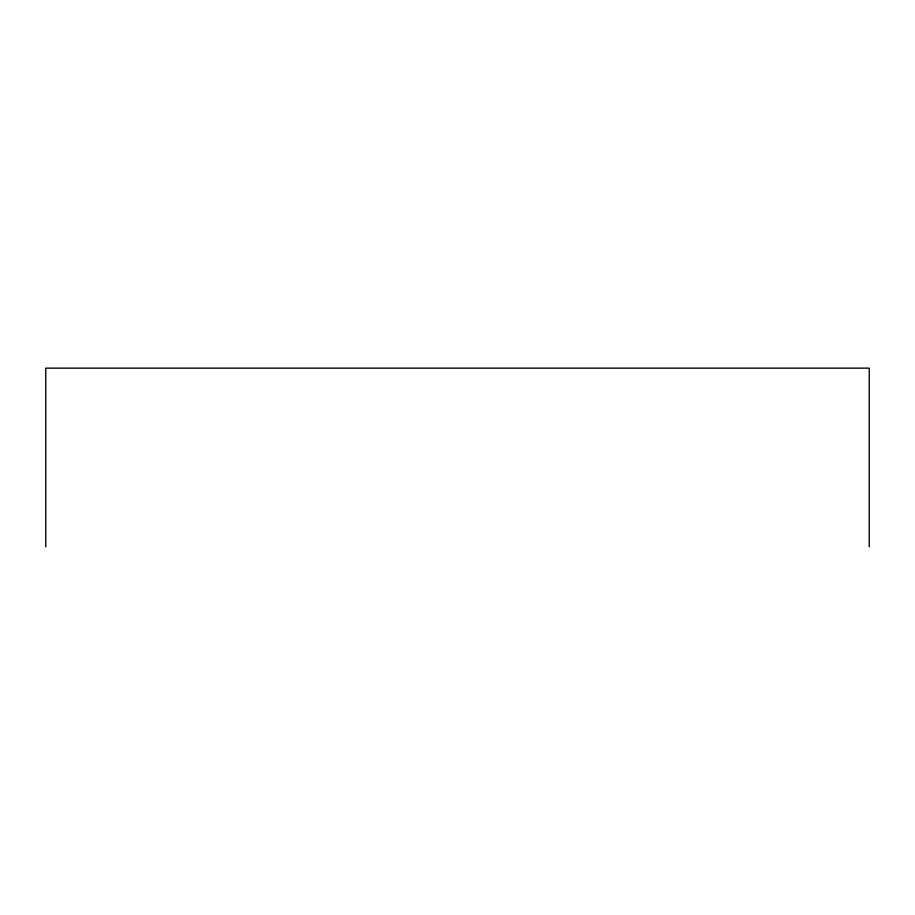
<?xml version="1.0" encoding="UTF-8"?>
<svg xmlns="http://www.w3.org/2000/svg" width="915" height="915" viewBox="0 0 915 915"><rect width="100%" height="100%" fill="white"/><g stroke="black" fill="none" stroke-linecap="round" stroke-linejoin="round"><path stroke-width="1.37" d="M869.25 546.85L869.25 368.15L45.75 368.15L45.75 546.85"/></g></svg>
